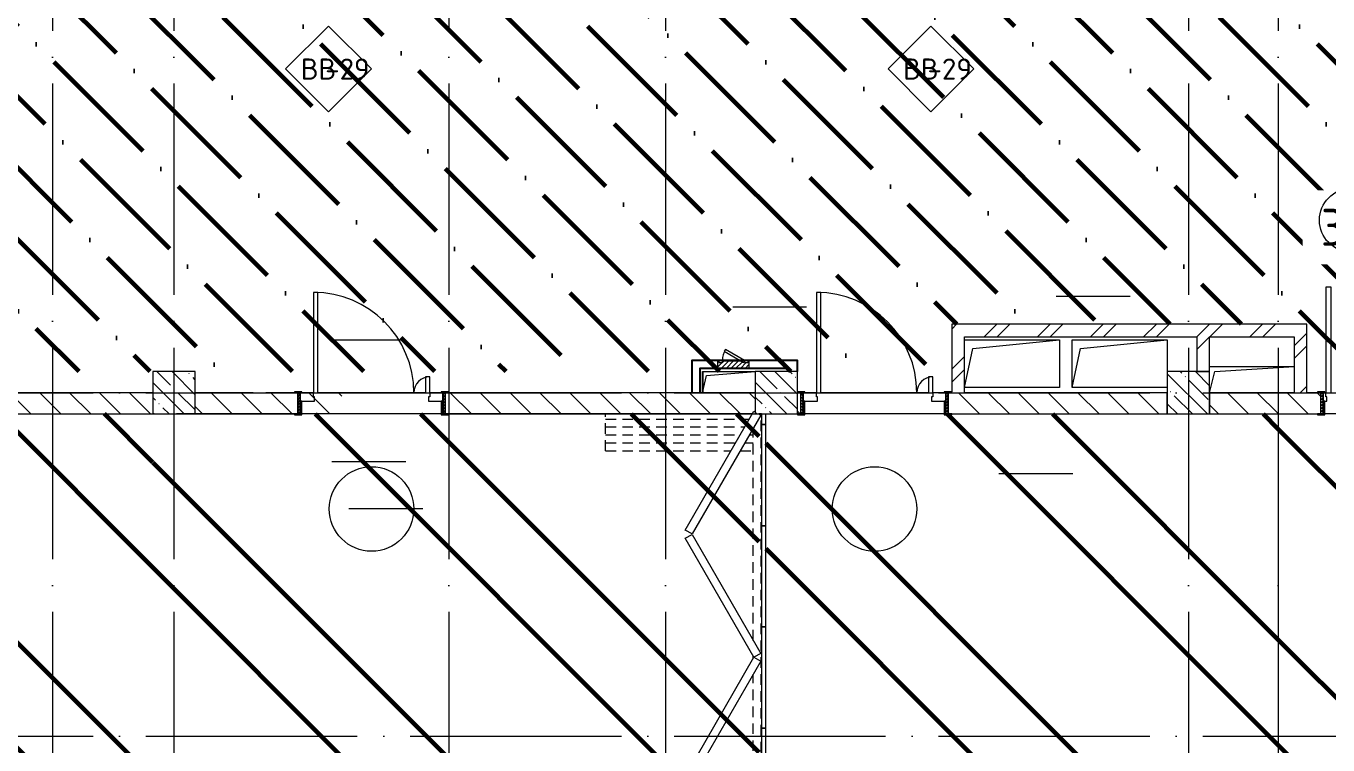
# Model space of a CAD drawing. Header units: millimetres. Extents: x -68946 to 288321, y -402657 to 324925.
# Drawn here: x 109603 to 121923, y -226115 to -219310 of the extents above; entities that cross this region are included whole.
import ezdxf

# ---------------------------------------------------------------- set-up
doc = ezdxf.new("R2010")
doc.units = ezdxf.units.MM
doc.linetypes.add('200_ШТРИХ__ш1_п0_6_', pattern=[160, 100, -60])
doc.linetypes.add('ADSK_Линия сетки', pattern=[2500, 2000, -250, 0, -250])
for name, color, linetype, lineweight in [('3.4) ПТ-1.2      4 вып', 1, 'Continuous', 60), ('3.4) ПТ-2.15    4 вып', 200, 'Continuous', 60), ('A-AREA-____-IDEN', 250, 'Continuous', 9), ('A-DETL-GENF-OTLN', 250, 'Continuous', 5), ('A-DOOR-____-IDEN', 31, 'Continuous', 9), ('A-DOOR-____-MCUT', 250, 'Continuous', 5), ('A-DOOR-____-OTLN', 250, 'Continuous', 5), ('A-DOOR-FRAM-MCUT', 31, 'Continuous', 5), ('A-DOOR-FRAM-OTLN', 31, 'Continuous', 5), ('A-DOOR-GLAZ-MCUT', 31, 'Continuous', 5), ('A-FLOR-____-OTLN', 192, 'Continuous', 9), ('A-GENM-____-MCUT', 250, 'Continuous', 25), ('A-GENM-____-OTLN', 250, 'Continuous', 9), ('A-GLAZ-____-OTLN', 250, 'Continuous', 5), ('A-WALL-____-IDEN', 250, 'Continuous', 9), ('A-WALL-____-MCUT', 250, 'Continuous', 13), ('A-WALL-____-PATT', 250, 'Continuous', 13), ('I-WALL-____-OTLN', 250, 'Continuous', 9), ('S-COLS-____-IDEN', 171, 'Continuous', 9), ('S-COLS-____-MCUT', 250, 'Continuous', 25), ('S-COLS-____-OTLN', 250, 'Continuous', 9), ('S-GRID-____-OTLN', 250, 'Continuous', 9)]:
    doc.layers.add(name, color=color, linetype=linetype, lineweight=lineweight)
doc.styles.add('ISOCPEUR_1', font='isocpeur.ttf', dxfattribs={"width": 0.9, "height": 250})
doc.styles.add('ISOCPEUR_2', font='isocpeur.ttf', dxfattribs={"height": 160})
pattern_1 = [(45, (28052.9, -258555.93), (-251.4472, 251.4472), []), (45, (28052.9, -258174.93), (-251.4472, 251.4472), [])]
pattern_2 = [(135, (28052.9, -258555.93), (-141.42136, -141.42136), [])]

# ---------------------------------------------------------------- blocks, each defined once
blk = doc.blocks.new('101_Трансформируемая перегородка - 101_Трансформируемая перегородка без двери-38025951-АР1_Маркировочный план 3 этажа секция 2_3')
at = {"layer": 'A-GENM-____-MCUT', "lineweight": 5}
for p, q in [((100, 0), (0, 0)), ((100, -40), (100, 0)), ((100, 0), (100, -40)), ((1058, 0), (100, 0)), ((2017, 0), (1058, 0)), ((1058, 0), (1058, -40)), ((1058, -40), (1058, 0)), ((2975, 0), (2017, 0)), ((2017, 0), (2017, -40)), ((2017, -40), (2017, 0)), ((3933, 0), (2975, 0)), ((2975, 0), (2975, -40)), ((2975, -40), (2975, 0)), ((4892, 0), (3933, 0)), ((3933, 0), (3933, -40)), ((3933, -40), (3933, 0)), ((5850, 0), (4892, 0)), ((4892, 0), (4892, -40)), ((4892, -40), (4892, 0)), ((6808, 0), (5850, 0)), ((5850, 0), (5850, -40)), ((5850, -40), (5850, 0)), ((7767, 0), (6808, 0)), ((6808, 0), (6808, -40)), ((6808, -40), (6808, 0)), ((8725, 0), (7767, 0)), ((7767, 0), (7767, -40)), ((7767, -40), (7767, 0)), ((8725, -40), (8725, 0)), ((8825, 0), (8725, 0)), ((8725, 0), (8725, -40)), ((8825, -40), (8825, 0)), ((0, -40), (100, -40)), ((100, -40), (1058, -40)), ((1058, -40), (2017, -40)), ((2017, -40), (2975, -40)), ((2975, -40), (3933, -40)), ((3933, -40), (4892, -40)), ((4892, -40), (5850, -40)), ((5850, -40), (6808, -40)), ((6808, -40), (7767, -40)), ((7767, -40), (8725, -40)), ((8725, -40), (8825, -40))]:
    blk.add_line(p, q, dxfattribs=at)
blk = doc.blocks.new('Дверь_СКБ_2Ст_Фрамуга2 - Н_ВВ-3_2500x2600h_Учебные помещения_Фрамуга слева-V1-АР1_Маркировочный план 3 этажа секция 2_3')
at = {"layer": 'A-DOOR-____-OTLN'}
h = blk.add_hatch(dxfattribs=at)
h.set_pattern_fill('FP_3', color=256, style=0, pattern_type=2)
h.set_pattern_definition([(135, (1051.41, 164.685), (-14.1421, -14.1421), []), (225, (1051.41, 164.685), (14.1421, -14.1421), [])])
h.paths.add_polyline_path([(1237.5, 100), (1237.5, -100), (1262.5, -100), (1262.5, 100)])
at = {"layer": 'A-DOOR-FRAM-OTLN'}
h = blk.add_hatch(dxfattribs=at)
h.set_pattern_fill('FP_4', color=256, style=0, pattern_type=2)
h.set_pattern_definition([(45, (-1071.384, 164.685), (-14.1421, 14.1421), []), (135, (-1071.384, 164.685), (-14.1421, -14.1421), [])])
h.paths.add_polyline_path([(-1237.5, -100), (-1212.5, -100), (-1212.5, 100), (-1237.5, 100)])
at = {"layer": 'A-DOOR-____-MCUT'}
for p, q in [((-1187.5, 1100), (-1187.5, 100)), ((-1137.5, 1100), (-1187.5, 1100)), ((-1137.5, 100), (-1137.5, 1100)), ((-1187.5, 100), (-1137.5, 100))]:
    blk.add_line(p, q, dxfattribs=at)
at = {"layer": 'A-DOOR-____-OTLN'}
for centre, radius, start, end in [((-1197.5, 100), 500, 360, 30), ((-177.5, 100), 520, 150, 180)]:
    blk.add_arc(centre, radius, start, end, dxfattribs=at)
at = {"layer": 'A-DOOR-FRAM-MCUT'}
for p, q in [((-1197.5, 108), (-1267.5, 108)), ((-1267.5, 108), (-1267.5, 100)), ((-1267.5, 100), (-1197.5, 100)), ((-1212.5, 100), (-1237.5, 100)), ((-1237.5, 100), (-1237.5, -100)), ((-1187.5, 100), (-1212.5, 100)), ((-1212.5, 100), (-1212.5, 20)), ((-1212.5, -100), (-1212.5, 100)), ((-1212.5, 20), (-1177.5, 20)), ((-1197.5, 20), (-1212.5, 20)), ((-1212.5, 20), (-1212.5, -100)), ((-1197.5, 100), (-1197.5, 108)), ((-1197.5, -100), (-1197.5, 20)), ((-1187.5, 60), (-1187.5, 100)), ((-1177.5, 60), (-1187.5, 60)), ((-1177.5, 20), (-1177.5, 60)), ((-187.5, 60), (-197.5, 60)), ((-197.5, 60), (-197.5, 20)), ((-197.5, 20), (-162.5, 20)), ((-187.5, 100), (-187.5, 60)), ((-162.5, 100), (-187.5, 100)), ((-177.5, 108), (-177.5, 100)), ((-107.5, 108), (-177.5, 108)), ((-177.5, 100), (-177.5, 20)), ((-177.5, 12), (-177.5, 20)), ((-107.5, 12), (-177.5, 12)), ((-62.5, 100), (-162.5, 100)), ((-162.5, 20), (-162.5, 100)), ((-162.5, 20), (-162.5, 100)), ((-62.5, 20), (-162.5, 20)), ((-117.5, 108), (-117.5, 100)), ((-47.5, 108), (-117.5, 108)), ((-117.5, 20), (-117.5, 12)), ((-117.5, 12), (-47.5, 12)), ((-107.5, 100), (-107.5, 108)), ((-107.5, 20), (-107.5, 12)), ((-62.5, 100), (-62.5, 20)), ((-47.5, 100), (-47.5, 108)), ((-47.5, 100), (-47.5, 20)), ((-47.5, 100), (1237.5, 100)), ((-47.5, 12), (-47.5, 20)), ((1237.5, 20), (-47.5, 20)), ((1292.5, 108), (1222.5, 108)), ((1222.5, 108), (1222.5, 100)), ((1222.5, 100), (1222.5, 20)), ((1222.5, 100), (1292.5, 100)), ((1237.5, 20), (1222.5, 20)), ((1222.5, 20), (1222.5, -100)), ((1237.5, 100), (1237.5, 20)), ((1262.5, 100), (1237.5, 100)), ((1237.5, 100), (1237.5, -100)), ((1237.5, -100), (1237.5, 20)), ((1262.5, -100), (1262.5, 100)), ((1292.5, 100), (1292.5, 108)), ((-1197.5, -100), (-1267.5, -100)), ((-1267.5, -100), (-1267.5, -108)), ((-1267.5, -108), (-1197.5, -108)), ((-1237.5, -100), (-1212.5, -100)), ((-1212.5, -100), (-1197.5, -100)), ((-1197.5, -108), (-1197.5, -100)), ((1222.5, -100), (1237.5, -100)), ((1292.5, -100), (1222.5, -100)), ((1222.5, -100), (1222.5, -108)), ((1222.5, -108), (1292.5, -108)), ((1237.5, -100), (1262.5, -100)), ((1292.5, -108), (1292.5, -100))]:
    blk.add_line(p, q, dxfattribs=at)
at = {"layer": 'A-DOOR-GLAZ-MCUT'}
for p, q in [((1222.5, 70), (-62.5, 70)), ((1222.5, 50), (-62.5, 50))]:
    blk.add_line(p, q, dxfattribs=at)
blk = doc.blocks.new('Дверь_СКБ_2Ст_Внутренняя1 - Н_ВВ-11_1400x2600h_Фрамуга сверху_ рейлинг_ ручка-42112425-АР1_Маркировочный план 3 этажа секция 2_3')
at = {"layer": 'A-DOOR-____-OTLN'}
h = blk.add_hatch(dxfattribs=at)
h.set_pattern_fill('FP_40', color=256, style=0, pattern_type=2)
h.set_pattern_definition([(135, (1601.41, 164.685), (-14.14214, -14.14214), []), (225, (1601.41, 164.685), (14.14214, -14.14214), [])])
h.paths.add_polyline_path([(687.5, -100), (712.5, -100), (712.5, 100), (687.5, 100), (687.5, -33.4)])
at = {"layer": 'A-DOOR-FRAM-OTLN'}
h = blk.add_hatch(dxfattribs=at)
h.set_pattern_fill('FP_41', color=256, style=0, pattern_type=2)
h.set_pattern_definition([(45, (-521.384, 164.685), (-14.1421, 14.1421), []), (135, (-521.384, 164.685), (-14.1421, -14.1421), [])])
h.paths.add_polyline_path([(-662.5, -100), (-662.5, 100), (-687.5, 100), (-687.5, -100)])
at = {"layer": 'A-DOOR-____-MCUT'}
for p, q in [((-537.5, 1050), (-537.5, 100)), ((-497.5, 1050), (-537.5, 1050)), ((-497.5, 100), (-497.5, 1050)), ((562.5, 250), (522.5, 250)), ((522.5, 250), (522.5, 100)), ((562.5, 100), (562.5, 250)), ((-537.5, 100), (-497.5, 100)), ((522.5, 100), (562.5, 100))]:
    blk.add_line(p, q, dxfattribs=at)
at = {"layer": 'A-DOOR-____-OTLN'}
for centre, radius, start, end in [((-537.5, 100), 950, 0, 90), ((562.5, 100), 150, 90, 180)]:
    blk.add_arc(centre, radius, start, end, dxfattribs=at)
at = {"layer": 'A-DOOR-FRAM-MCUT'}
for p, q in [((-647.5, 108), (-717.5, 108)), ((-717.5, 108), (-717.5, 100)), ((-717.5, 100), (-647.5, 100)), ((-662.5, 100), (-687.5, 100)), ((-687.5, 100), (-687.5, -100)), ((-537.5, 100), (-662.5, 100)), ((-662.5, 100), (-662.5, 20)), ((-662.5, -100), (-662.5, 100)), ((-647.5, 100), (-662.5, 100)), ((-662.5, 100), (-662.5, 99)), ((-662.5, 99), (-647.5, 99)), ((-662.5, 20), (-527.5, 20)), ((-647.5, 20), (-662.5, 20)), ((-662.5, 20), (-662.5, -100)), ((-647.5, 100), (-647.5, 108)), ((-647.5, 99), (-647.5, 100)), ((-647.5, -100), (-647.5, 20)), ((-537.5, 60), (-537.5, 100)), ((-527.5, 60), (-537.5, 60)), ((-527.5, 20), (-527.5, 60)), ((562.5, 60), (552.5, 60)), ((552.5, 60), (552.5, 20)), ((552.5, 20), (687.5, 20)), ((562.5, 100), (562.5, 60)), ((687.5, 100), (562.5, 100)), ((742.5, 108), (672.5, 108)), ((672.5, 108), (672.5, 100)), ((687.5, 100), (672.5, 100)), ((672.5, 100), (672.5, 99)), ((672.5, 100), (742.5, 100)), ((672.5, 99), (687.5, 99)), ((687.5, 20), (672.5, 20)), ((672.5, 20), (672.5, -100)), ((687.5, 20), (687.5, 100)), ((712.5, 100), (687.5, 100)), ((687.5, 100), (687.5, -100)), ((687.5, 99), (687.5, 100)), ((687.5, -100), (687.5, 20)), ((712.5, -100), (712.5, 100)), ((742.5, 100), (742.5, 108)), ((-647.5, -100), (-717.5, -100)), ((-717.5, -100), (-717.5, -108)), ((-717.5, -108), (-647.5, -108)), ((-687.5, -100), (-662.5, -100)), ((-662.5, -100), (-647.5, -100)), ((-647.5, -108), (-647.5, -100)), ((672.5, -100), (687.5, -100)), ((742.5, -100), (672.5, -100)), ((672.5, -100), (672.5, -108)), ((672.5, -108), (742.5, -108)), ((687.5, -100), (712.5, -100)), ((742.5, -108), (742.5, -100))]:
    blk.add_line(p, q, dxfattribs=at)
blk = doc.blocks.new('BSC_Колонна _Прямоугольная - 400x400-V137-АР1_Маркировочный план 3 этажа секция 2_3')
at = {"layer": 'S-COLS-____-OTLN', "lineweight": 5}
h = blk.add_hatch(dxfattribs=at)
h.set_pattern_fill('FP_113', color=256, style=0, pattern_type=2)
h.set_pattern_definition([(135, (-88650, -35775), (-142.5612, -142.5612), []), (135, (-88507.44, -35775), (-142.5612, -142.5612), [252.016, -50.403, 3.353, -47.05])])
h.paths.add_polyline_path([(-100, -200), (200, -200), (200, 200), (-200, 200), (-200, -200), (-140, -200)])
at = {"layer": 'S-COLS-____-MCUT', "lineweight": 5}
for p, q in [((200, 200), (-200, 200)), ((-200, 200), (-200, -200)), ((200, 8), (200, 200)), ((200, -200), (200, 0)), ((-200, -200), (200, -200))]:
    blk.add_line(p, q, dxfattribs=at)
blk = doc.blocks.new('BSC_Колонна _Прямоугольная - 400x400-V143-АР1_Маркировочный план 3 этажа секция 2_3')
at = {"layer": 'S-COLS-____-OTLN', "lineweight": 5}
h = blk.add_hatch(dxfattribs=at)
h.set_pattern_fill('FP_121', color=256, style=0, pattern_type=2)
h.set_pattern_definition([(135, (-82950, -35775), (-142.5612, -142.5612), []), (135, (-82807.44, -35775), (-142.5612, -142.5612), [252.016, -50.403, 3.353, -47.05])])
h.paths.add_polyline_path([(200, -200), (200, 200), (-200, 200), (-200, -200), (200, -200)])
at = {"layer": 'S-COLS-____-MCUT', "lineweight": 5}
for p, q in [((200, 200), (-200, 200)), ((-200, 200), (-200, -200)), ((200, -200), (200, 200)), ((-200, -200), (200, -200))]:
    blk.add_line(p, q, dxfattribs=at)
blk = doc.blocks.new('_Wn_-As_OpeningMEP_floor__Rectangular - _Wn_-As_OpeningMEP_floor__Rectangular-32466847-АР1_Маркировочный план 3 этажа секция 2_3')
at = {"layer": 'A-DETL-GENF-OTLN', "lineweight": 5}
for p, q in [((-212, 112), (250, 150)), ((-250, -50), (-212, 112))]:
    blk.add_line(p, q, dxfattribs=at)
blk = doc.blocks.new('_Wn_-As_OpeningMEP_floor__Rectangular - _Wn_-As_OpeningMEP_floor__Rectangular-32466824-АР1_Маркировочный план 3 этажа секция 2_3')
at = {"layer": 'A-DETL-GENF-OTLN', "lineweight": 5}
for p, q in [((-370, 195), (450, 275)), ((-450, -175), (-370, 195))]:
    blk.add_line(p, q, dxfattribs=at)
blk = doc.blocks.new('_Wn_-As_OpeningMEP_floor__Rectangular - _Wn_-As_OpeningMEP_floor__Rectangular-V144-АР1_Маркировочный план 3 этажа секция 2_3')
at = {"layer": 'A-DETL-GENF-OTLN', "lineweight": 5}
for p, q in [((-370, 195), (450, 275)), ((-450, -175), (-370, 195))]:
    blk.add_line(p, q, dxfattribs=at)
blk = doc.blocks.new('_Wn_-As_OpeningMEP_floor__Rectangular - _Wn_-As_OpeningMEP_floor__Rectangular-32476413-АР1_Маркировочный план 3 этажа секция 2_3')
at = {"layer": 'A-DETL-GENF-OTLN', "lineweight": 5}
for p, q in [((-400, -75), (-350, 125)), ((-350, 125), (400, 175))]:
    blk.add_line(p, q, dxfattribs=at)
blk = doc.blocks.new('DOR__перегородка__Прямоугольная - Вн_ДПГ_8950х3880h-39336509-АР1_Маркировочный план 3 этажа секция 2_3')
at = {"layer": 'A-DOOR-____-OTLN', "linetype": '200_ШТРИХ__ш1_п0_6_'}
for p, q in [((775, 1474), (1124, 1474)), ((775, 1474), (775, 285)), ((850, 1474), (850, 242)), ((925, 1474), (925, 199)), ((1000, 1474), (1000, 155)), ((1075, 1474), (1075, 112)), ((775, 199), (775, 75)), ((850, 156), (850, 75)), ((-7200, 75), (-7200, 0)), ((-7200, 75), (-5994, 75)), ((-7200, 0), (1124, 0)), ((-5844, 75), (-5823, 75)), ((-5673, 75), (-3667, 75)), ((-3517, 75), (-3496, 75)), ((-3346, 75), (-1341, 75)), ((-1191, 75), (-1170, 75)), ((-1020, 75), (990, 75)), ((925, 112), (925, 75))]:
    blk.add_line(p, q, dxfattribs=at)
at = {"layer": 'A-DOOR-FRAM-MCUT'}
for p, q in [((-8160, 69), (-7034, 719)), ((-6996, 654), (-8122, 4)), ((-7034, 719), (-6996, 654)), ((-6996, 654), (-6959, 719)), ((-5871, 4), (-6996, 654)), ((-6959, 719), (-5833, 69)), ((-5833, 69), (-4707, 719)), ((-4670, 654), (-5796, 4)), ((-4707, 719), (-4670, 654)), ((-4670, 654), (-4632, 719)), ((-3544, 4), (-4670, 654)), ((-4632, 719), (-3507, 69)), ((-3507, 69), (-2381, 719)), ((-2343, 654), (-3469, 4)), ((-2381, 719), (-2343, 654)), ((-2343, 654), (-2306, 719)), ((-1218, 4), (-2343, 654)), ((-2306, 719), (-1180, 69)), ((-1180, 69), (-54, 719)), ((-17, 654), (-1143, 4)), ((-54, 719), (-17, 654)), ((-13, 654), (24, 719)), ((1112, 4), (-13, 654)), ((24, 719), (1150, 69)), ((-8122, 4), (-8160, 69)), ((-5833, 69), (-5871, 4)), ((-5796, 4), (-5833, 69)), ((-3507, 69), (-3544, 4)), ((-3469, 4), (-3507, 69)), ((-1180, 69), (-1218, 4)), ((-1143, 4), (-1180, 69)), ((1124, 24), (1112, 4)), ((1150, 69), (1143, 57))]:
    blk.add_line(p, q, dxfattribs=at)
blk = doc.blocks.new('ASML_АР_Отделка Люка - ВО Отделка люков_Грунтовка 0_Шпатлевка 0_Окраска 0_0-42467640-АР1_Маркировочный план 3 этажа секция 2_3')
at = {"layer": 'A-GENM-____-MCUT', "lineweight": 5}
for p, q in [((-140, 3), (-150, 3)), ((-150, 3), (-150, 0)), ((65, 3), (-105, 3)), ((150, 3), (140, 3)), ((150, 0), (150, 3)), ((-150, 0), (-140, 0)), ((-105, 0), (70, 0)), ((103, 0), (105, 0)), ((140, 0), (150, 0))]:
    blk.add_line(p, q, dxfattribs=at)
blk = doc.blocks.new('AAR_СКБ_Марка_Помещения_мал - Номер-28977439-АР1_Маркировочный план 3 этажа секция 2_3')
at = {"layer": 'A-AREA-____-IDEN'}
blk.add_circle((-0.03, 0), 3, dxfattribs=at)
blk = doc.blocks.new('ADSK_Марка_Дверь - Типоразмер_ADSK_Марка-30565456-АР1_Маркировочный план 3 этажа секция 2_3')
at = {"layer": 'A-DOOR-____-IDEN'}
blk.add_circle((0, 0), 4, dxfattribs=at)
blk = doc.blocks.new('ADSK_Марка_Стена - Типоразмер_ADSK_Марка-30564887-АР1_Маркировочный план 3 этажа секция 2_3')
at = {"layer": 'A-WALL-____-IDEN'}
for p, q in [((-0.16, 4.37), (-4.21, 0.31)), ((3.9, 0.31), (-0.16, 4.37)), ((-4.21, 0.31), (-0.16, -3.74)), ((-0.16, -3.74), (3.9, 0.31))]:
    blk.add_line(p, q, dxfattribs=at)
blk = doc.blocks.new('ADSK_Марка_НесущаяКолонна - Экземлпляр_ADSK_Марка-38501749-АР2_План фахверков внутренних ограждающих конструкций на отм_ _8_400_ Секция 2_ 3')
at = {"layer": 'S-COLS-____-IDEN'}
blk.add_line((-3.5, 0), (3.5, 0), dxfattribs=at)

msp = doc.modelspace()

# ---------------------------------------------------------------- hatches: boundary and pattern name
at = {"layer": '3.4) ПТ-1.2      4 вып'}
h = msp.add_hatch(dxfattribs=at)
h.set_pattern_fill('ANSI32', color=256, scale=222, angle=90)
h.paths.add_polyline_path([(110802.9057, -222980.9286), (103172.9057, -222980.9286), (103172.9057, -232130.9286), (110802.9057, -232130.9286)])
h = msp.add_hatch(dxfattribs=at)
h.set_pattern_fill('ANSI32', color=256, scale=222, angle=90)
h.paths.add_polyline_path([(116536.7118, -222980.9286), (110802.9057, -222980.9286), (110802.9057, -232130.9286), (116536.7118, -232130.9286)])
h = msp.add_hatch(dxfattribs=at)
h.set_pattern_fill('ANSI32', color=256, scale=222, angle=90)
h.paths.add_polyline_path([(121452.9057, -222980.9286), (116602.9057, -222980.9286), (116602.9057, -232130.9286), (121452.9057, -232130.9286)])
h = msp.add_hatch(dxfattribs=at)
h.set_pattern_fill('ANSI32', color=256, scale=222, angle=90)
h.paths.add_polyline_path([(129212.9057, -222980.9286), (121452.9061, -222980.9286), (121452.9061, -232130.9286), (129212.9057, -232130.9286)])
at = {"layer": '3.4) ПТ-2.15    4 вып'}
h = msp.add_hatch(dxfattribs=at)
h.set_pattern_fill('ANSI36', color=256, scale=150, angle=90)
h.paths.add_polyline_path([(136922.9066, -218780.9286), (97552.9057, -218780.9286), (97552.9057, -222580.9286), (118362.9063, -222580.9286), (118362.9063, -222130.9056), (121722.9057, -222130.9056), (121722.9057, -222580.9286), (124552.9057, -222580.9286), (124552.9057, -222130.9883), (129331.7151, -222130.9883), (129331.7151, -222580.9286), (136922.9066, -222580.9286)])
at = {"layer": 'A-DOOR-____-OTLN'}
h = msp.add_hatch(dxfattribs=at)
h.set_pattern_fill('FP_144', color=256, style=0, pattern_type=2)
h.set_pattern_definition([(45, (116297.48, -222525.93), (-22.6274, 22.6274), [])])
h.paths.add_polyline_path([(116147.4793, -222550.9286), (116447.4793, -222550.9286), (116447.4793, -222475.9286), (116437.4793, -222475.9286), (116437.4793, -222495.9286), (116402.4793, -222495.9286), (116402.4793, -222475.9286), (116392.4793, -222493.2491), (116362.4793, -222475.9286), (116192.4793, -222475.9286), (116192.4793, -222495.9286), (116157.4793, -222495.9286), (116157.4793, -222475.9286), (116147.4793, -222475.9286), (116147.4793, -222478.9286)])
at = {"layer": 'A-WALL-____-PATT', "lineweight": 15}
h = msp.add_hatch(dxfattribs=at)
h.set_pattern_fill('FP_2', color=256, style=0, pattern_type=2)
h.set_pattern_definition(pattern_1)
h.paths.add_polyline_path([(118392.9057, -222250.9056), (121602.9057, -222250.9056), (121602.9057, -222130.9056), (118362.9063, -222130.9056), (118362.9063, -222250.9056), (118385.6776, -222250.9056)])
h = msp.add_hatch(dxfattribs=at)
h.set_pattern_fill('FP_2', color=256, style=0, pattern_type=2)
h.set_pattern_definition(pattern_1)
h.paths.add_polyline_path([(121722.9057, -222780.9286), (121722.9057, -222130.9056), (121602.9057, -222130.9883), (121602.9057, -222780.9286)])
h = msp.add_hatch(dxfattribs=at)
h.set_pattern_fill('FP_2', color=256, style=0, pattern_type=2)
h.set_pattern_definition(pattern_1)
h.paths.add_polyline_path([(118362.9063, -222780.9286), (118482.9057, -222780.9286), (118482.9057, -222250.9056), (118362.9063, -222250.9056), (118362.9063, -222772.9286)])
h = msp.add_hatch(dxfattribs=at)
h.set_pattern_fill('FP_2', color=256, style=0, pattern_type=2)
h.set_pattern_definition(pattern_1)
h.paths.add_polyline_path([(120682.9057, -222580.9286), (120802.9057, -222580.9286), (120802.9057, -222250.9056), (120682.9057, -222250.9056), (120682.9057, -222530.9286)])
h = msp.add_hatch(dxfattribs=at)
h.set_pattern_fill('FP_1', color=256, style=0, pattern_type=2)
h.set_pattern_definition([(135, (26712.9, -258555.93), (-141.42136, -141.42136), [])])
h.paths.add_polyline_path([(112282.9057, -222980.9286), (112592.9057, -222980.9286), (112592.9057, -222780.9286), (112232.9057, -222780.9286), (112232.9104, -222980.9286), (112262.9057, -222980.9286)])
h.paths.add_polyline_path([(110832.9057, -222980.9286), (110832.9057, -222780.9286), (108352.9057, -222780.9903), (108352.9057, -222980.9286), (110802.9057, -222980.9286)])
h = msp.add_hatch(dxfattribs=at)
h.set_pattern_fill('FP_1', color=256, style=0, pattern_type=2)
h.set_pattern_definition(pattern_2)
h.paths.add_polyline_path([(113622.9057, -222980.9286), (113932.9057, -222980.9286), (113932.9057, -222780.9286), (113572.9057, -222780.9286), (113572.9104, -222980.9286), (113602.9057, -222980.9286)])
h.paths.add_polyline_path([(112172.9057, -222980.9286), (112172.9057, -222780.9286), (111202.9057, -222780.9903), (111202.9057, -222980.9286), (112142.9057, -222980.9286)])
h = msp.add_hatch(dxfattribs=at)
h.set_pattern_fill('FP_1', color=256, style=0, pattern_type=2)
h.set_pattern_definition(pattern_2)
h.paths.add_polyline_path([(113602.9057, -222980.9286), (116476.3316, -222980.9286), (116491.433, -222954.7795), (116502.9057, -222961.4052), (116502.9057, -222780.9286), (113602.9057, -222780.9286), (113602.9057, -222954.7795)])
h = msp.add_hatch(dxfattribs=at)
h.set_pattern_fill('FP_1', color=256, style=0, pattern_type=2)
h.set_pattern_definition(pattern_2)
h.paths.add_polyline_path([(119540.5281, -222980.9286), (120402.9057, -222980.9286), (120402.9057, -222780.9286), (118332.9063, -222780.9286), (118332.9063, -222980.9286), (119423.7539, -222980.9286)])
h.paths.add_polyline_path([(116932.9063, -222980.9286), (116932.9063, -222780.9286), (116902.9063, -222780.9325), (116902.9063, -222980.9286), (116912.9063, -222980.9286)])
h = msp.add_hatch(dxfattribs=at)
h.set_pattern_fill('FP_1', color=256, style=0, pattern_type=2)
h.set_pattern_definition(pattern_2)
h.paths.add_polyline_path([(120805.0582, -222980.9286), (121852.9057, -222980.9286), (121852.9057, -222780.9286), (120802.9057, -222780.9286), (120802.9057, -222980.9286)])
h.paths.add_polyline_path([(124352.9057, -222980.9286), (124552.9057, -222980.9286), (124552.9057, -222780.9286), (124352.9057, -222780.9286), (124352.9057, -222914.3094)])
at = {"layer": 'S-COLS-____-OTLN', "lineweight": 5}
h = msp.add_hatch(dxfattribs=at)
h.set_pattern_fill('FP_19', color=256, style=0, pattern_type=2)
h.set_pattern_definition([(135, (28052.9, -258555.93), (-142.5612, -142.5612), []), (135, (28195.47, -258555.93), (-142.5612, -142.5612), [252.016, -50.403, 3.353, -47.05])])
h.paths.add_polyline_path([(120402.9057, -222980.9286), (120802.9057, -222980.9286), (120802.9057, -222580.9286), (120402.9057, -222580.9286), (120402.9057, -222914.3094)])

# ---------------------------------------------------------------- linework, layer by layer
msp.add_line((116002.9057, -222580.9286), (116002.9057, -222780.9286))
for points in [[(116902.9057, -222580.9286), (116902.9057, -222475.9286), (115904.145, -222475.9286), (115904.145, -222780.9286)], [(116827.9057, -222580.9286), (116827.9057, -222550.9286), (115979.145, -222550.9286), (115979.145, -222780.9286)]]:
    msp.add_lwpolyline(points)
at = {"layer": 'A-DETL-GENF-OTLN', "lineweight": 5}
for p, q in [((116447.4793, -222475.9286), (116147.4793, -222475.9286)), ((116147.4793, -222475.9286), (116147.4793, -222550.9286)), ((116447.4793, -222550.9286), (116447.4793, -222475.9286)), ((116147.4793, -222550.9286), (116447.4793, -222550.9286))]:
    msp.add_line(p, q, dxfattribs=at)
at = {"layer": 'A-DOOR-____-MCUT', "lineweight": 5}
for p, q in [((116220.6139, -222370.9286), (116210.6139, -222388.2491)), ((116402.4793, -222475.9286), (116220.6139, -222370.9286)), ((116192.4793, -222475.9286), (116157.4793, -222475.9286)), ((116157.4793, -222475.9286), (116157.4793, -222495.9286)), ((116157.4793, -222495.9286), (116192.4793, -222495.9286)), ((116192.4793, -222495.9286), (116192.4793, -222475.9286)), ((116210.6139, -222388.2491), (116392.4793, -222493.2491)), ((116392.4793, -222493.2491), (116402.4793, -222475.9286)), ((116437.4793, -222475.9286), (116402.4793, -222475.9286)), ((116402.4793, -222475.9286), (116402.4793, -222495.9286)), ((116402.4793, -222495.9286), (116437.4793, -222495.9286)), ((116437.4793, -222495.9286), (116437.4793, -222475.9286))]:
    msp.add_line(p, q, dxfattribs=at)
msp.add_arc((116402.4793, -222475.9286), 210, 150, 180, dxfattribs=at)
at = {"layer": 'A-DOOR-____-OTLN'}
msp.add_line((116402.4793, -222475.9286), (116220.6139, -222370.9286), dxfattribs=at)
at = {"layer": 'A-FLOR-____-OTLN', "lineweight": 5}
for p, q in [((118482.9063, -222280.9286), (119382.9057, -222280.9286)), ((119382.9057, -222280.9286), (119382.9057, -222730.9286)), ((119502.9057, -222730.9286), (119502.9057, -222280.9286)), ((119502.9057, -222280.9286), (120402.9057, -222280.9286)), ((120402.9057, -222280.9286), (120402.9057, -222580.9286)), ((116002.9057, -222580.9286), (116502.9057, -222580.9286)), ((120802.9057, -222530.9286), (121602.9057, -222530.9286)), ((119382.9057, -222730.9286), (118482.9063, -222730.9286)), ((120402.9057, -222730.9286), (119502.9057, -222730.9286)), ((113382.9057, -222780.9286), (112362.9057, -222780.9286)), ((112362.9057, -222780.9286), (113382.9057, -222780.9286)), ((118142.9063, -222780.9286), (117122.9063, -222780.9286)), ((117122.9063, -222780.9286), (118142.9063, -222780.9286)), ((112142.9057, -222980.9883), (111027.9057, -222980.9883)), ((116476.2971, -222980.9883), (113602.9057, -222980.9883)), ((116562.9057, -222980.9883), (116536.8151, -222980.9883)), ((121452.9061, -222980.9286), (121452.9061, -232130.9286))]:
    msp.add_line(p, q, dxfattribs=at)
at = {"layer": 'A-WALL-____-MCUT', "color": 7, "lineweight": 15}
for p, q in [((121722.9057, -222130.9056), (118362.9063, -222130.9056)), ((118362.9063, -222130.9056), (118362.9063, -222772.9286)), ((121722.9057, -222780.9286), (121722.9057, -222130.9056)), ((118482.9063, -222250.9056), (120682.9057, -222250.9056)), ((118482.9063, -222780.9286), (118482.9063, -222250.9056)), ((120682.9057, -222250.9056), (120682.9057, -222580.9286)), ((120802.9057, -222250.9056), (121602.9057, -222250.9056)), ((120802.9057, -222580.9286), (120802.9057, -222250.9056)), ((121602.9057, -222250.9056), (121602.9057, -222780.9286)), ((120682.9057, -222580.9286), (120802.9057, -222580.9286)), ((110802.9057, -222780.9286), (108352.9057, -222780.9286)), ((111752.9057, -222780.9286), (111202.9057, -222780.9286)), ((112142.9057, -222780.9286), (111872.9057, -222780.9286)), ((116502.9057, -222780.9286), (113602.9057, -222780.9286)), ((116502.9057, -222780.9286), (116002.9057, -222780.9286)), ((120402.9057, -222780.9286), (118482.9063, -222780.9286)), ((121602.9057, -222780.9286), (120802.9057, -222780.9286)), ((120802.9057, -222780.9286), (120802.9057, -222980.9286)), ((121822.9057, -222780.9286), (121722.9057, -222780.9286)), ((108352.9057, -222980.9286), (110802.9057, -222980.9286)), ((111202.9057, -222980.9286), (112142.9057, -222980.9286)), ((113602.9057, -222980.9286), (116502.9057, -222980.9286)), ((118362.9063, -222980.9286), (120402.9057, -222980.9286)), ((120802.9057, -222980.9286), (121822.9057, -222980.9286))]:
    msp.add_line(p, q, dxfattribs=at)
at = {"layer": 'A-WALL-____-MCUT', "lineweight": 15}
for p, q in [((111752.9057, -222780.9286), (111872.9057, -222780.9286)), ((118362.9063, -222780.9286), (118482.9063, -222780.9286)), ((120402.9057, -222980.9286), (120402.9057, -222780.9286)), ((121602.9057, -222780.9286), (121722.9057, -222780.9286))]:
    msp.add_line(p, q, dxfattribs=at)
at = {"layer": 'I-WALL-____-OTLN', "lineweight": 15}
for p, q in [((113532.9057, -222980.9286), (112212.9057, -222980.9286)), ((118292.9063, -222980.9286), (116972.9063, -222980.9286)), ((124312.9057, -222980.9286), (121892.9057, -222980.9286))]:
    msp.add_line(p, q, dxfattribs=at)
at = {"layer": 'S-COLS-____-MCUT', "lineweight": 5}
for p, q in [((120802.9057, -222580.9286), (120402.9057, -222580.9286)), ((120402.9057, -222580.9286), (120402.9057, -222780.9286)), ((120802.9057, -222980.9286), (120802.9057, -222580.9286)), ((120402.9057, -222980.9286), (120802.9057, -222980.9286))]:
    msp.add_line(p, q, dxfattribs=at)
at = {"layer": 'S-COLS-____-OTLN', "lineweight": 5}
msp.add_line((120402.9057, -222780.9286), (120402.9057, -222980.9286), dxfattribs=at)
at = {"layer": 'S-GRID-____-OTLN', "linetype": 'ADSK_Линия сетки'}
for p, q in [((109852.9057, -197353.9241), (109852.9057, -262294.7685)), ((111002.9057, -197353.9241), (111002.9057, -262294.7685)), ((113602.9057, -197353.9241), (113602.9057, -262294.7685)), ((115652.9057, -197353.9241), (115652.9057, -262294.7685)), ((120602.9057, -197353.9241), (120602.9057, -262294.7685)), ((121452.9057, -197353.9241), (121452.9057, -262294.7685)), ((93236.8325, -222780.9286), (181888.5828, -222780.9286)), ((93236.8325, -226030.9286), (181748.3453, -226030.9286))]:
    msp.add_line(p, q, dxfattribs=at)

# ---------------------------------------------------------------- block references
at = {"layer": 'A-DOOR-____-IDEN', "xscale": 99.99999999999993, "yscale": 99.99999999999993, "zscale": 99.99999999999993}
for p in [(112872.9057, -223880.9286), (117632.9063, -223880.9286)]:
    msp.add_blockref('ADSK_Марка_Дверь - Типоразмер_ADSK_Марка-30565456-АР1_Маркировочный план 3 этажа секция 2_3', p, dxfattribs=at)
at = {"layer": 'A-DOOR-____-OTLN'}
for name, p in [('Дверь_СКБ_2Ст_Внутренняя1 - Н_ВВ-11_1400x2600h_Фрамуга сверху_ рейлинг_ ручка-42112425-АР1_Маркировочный план 3 этажа секция 2_3', (112860.4057, -222880.9286)), ('Дверь_СКБ_2Ст_Внутренняя1 - Н_ВВ-11_1400x2600h_Фрамуга сверху_ рейлинг_ ручка-42112425-АР1_Маркировочный план 3 этажа секция 2_3', (117620.4063, -222880.9286)), ('Дверь_СКБ_2Ст_Фрамуга2 - Н_ВВ-3_2500x2600h_Учебные помещения_Фрамуга слева-V1-АР1_Маркировочный план 3 этажа секция 2_3', (123090.4057, -222880.9286))]:
    msp.add_blockref(name, p, dxfattribs=at)
at = {"layer": 'A-DOOR-____-OTLN', "rotation": 90.00000000000024}
msp.add_blockref('DOR__перегородка__Прямоугольная - Вн_ДПГ_8950х3880h-39336509-АР1_Маркировочный план 3 этажа секция 2_3', (116560.3992, -224104.7795), dxfattribs=at)
at = {"layer": 'A-GENM-____-OTLN', "lineweight": 5}
msp.add_blockref('ASML_АР_Отделка Люка - ВО Отделка люков_Грунтовка 0_Шпатлевка 0_Окраска 0_0-42467640-АР1_Маркировочный план 3 этажа секция 2_3', (116297.4793, -222478.9286), dxfattribs=at)
at = {"layer": 'A-GENM-____-OTLN', "lineweight": 5, "rotation": 269.9999999999999}
msp.add_blockref('101_Трансформируемая перегородка - 101_Трансформируемая перегородка без двери-38025951-АР1_Маркировочный план 3 этажа секция 2_3', (116602.9057, -222980.9286), dxfattribs=at)
at = {"layer": 'A-GLAZ-____-OTLN'}
for name, p in [('_Wn_-As_OpeningMEP_floor__Rectangular - _Wn_-As_OpeningMEP_floor__Rectangular-V144-АР1_Маркировочный план 3 этажа секция 2_3', (118932.9057, -222555.9286)), ('_Wn_-As_OpeningMEP_floor__Rectangular - _Wn_-As_OpeningMEP_floor__Rectangular-32466824-АР1_Маркировочный план 3 этажа секция 2_3', (119952.9057, -222555.9286)), ('_Wn_-As_OpeningMEP_floor__Rectangular - _Wn_-As_OpeningMEP_floor__Rectangular-32466847-АР1_Маркировочный план 3 этажа секция 2_3', (116252.9057, -222730.9286)), ('_Wn_-As_OpeningMEP_floor__Rectangular - _Wn_-As_OpeningMEP_floor__Rectangular-32476413-АР1_Маркировочный план 3 этажа секция 2_3', (121202.9057, -222705.9286))]:
    msp.add_blockref(name, p, dxfattribs=at)
at = {"layer": 'A-WALL-____-IDEN', "xscale": 99.99999999999993, "yscale": 99.99999999999993, "zscale": 99.99999999999993}
for p in [(112480.7319, -219746.8225), (118181.0089, -219746.8225)]:
    msp.add_blockref('ADSK_Марка_Стена - Типоразмер_ADSK_Марка-30564887-АР1_Маркировочный план 3 этажа секция 2_3', p, dxfattribs=at)
at = {"layer": 'S-COLS-____-IDEN', "xscale": 99.99999999999993, "yscale": 99.99999999999993, "zscale": 99.99999999999993}
for p in [(119702.3079, -221867.5183), (116640.1307, -221968.0886), (112848.0952, -222281.4749), (112848.0952, -223432.9584), (119159.3983, -223543.6958), (113007.0175, -223877.8756)]:
    msp.add_blockref('ADSK_Марка_НесущаяКолонна - Экземлпляр_ADSK_Марка-38501749-АР2_План фахверков внутренних ограждающих конструкций на отм_ _8_400_ Секция 2_ 3', p, dxfattribs=at)
at = {"layer": 'S-COLS-____-OTLN', "lineweight": 5}
for name, p in [('BSC_Колонна _Прямоугольная - 400x400-V143-АР1_Маркировочный план 3 этажа секция 2_3', (111002.9057, -222780.9286)), ('BSC_Колонна _Прямоугольная - 400x400-V137-АР1_Маркировочный план 3 этажа секция 2_3', (116702.9057, -222780.9286))]:
    msp.add_blockref(name, p, dxfattribs=at)

# ---------------------------------------------------------------- texts
at = {"layer": 'A-WALL-____-IDEN', "char_height": 200, "attachment_point": 1, "style": 'ISOCPEUR_2'}
for s, insert, width in [('ВВ', (112202.351, -219617.1538), 280.590625), ('-29', (112433.8614, -219617.1538), 370.379625), ('ВВ', (117902.6281, -219617.1538), 280.590625), ('-29', (118134.1385, -219617.1538), 370.379625)]:
    msp.add_mtext(s, dxfattribs=dict(at, insert=insert, width=width))

# ---------------------------------------------------------------- next in the draw order: texts
at = {"layer": 'A-AREA-____-IDEN', "insert": (121857.493, -221040.0198), "char_height": 350, "width": 654.177, "attachment_point": 1, "style": 'ISOCPEUR_1', "bg_fill": 3, "box_fill_scale": 1.5, "bg_fill_color": 256, "bg_fill_transparency": 0}
msp.add_mtext('3.023', dxfattribs=at)

# ---------------------------------------------------------------- next in the draw order: block references
at = {"layer": 'A-AREA-____-IDEN', "xscale": 99.99999999999993, "yscale": 99.99999999999993, "zscale": 99.99999999999993}
msp.add_blockref('AAR_СКБ_Марка_Помещения_мал - Номер-28977439-АР1_Маркировочный план 3 этажа секция 2_3', (122145.3934, -221147.5053), dxfattribs=at)

doc.saveas('drawing.dxf')
